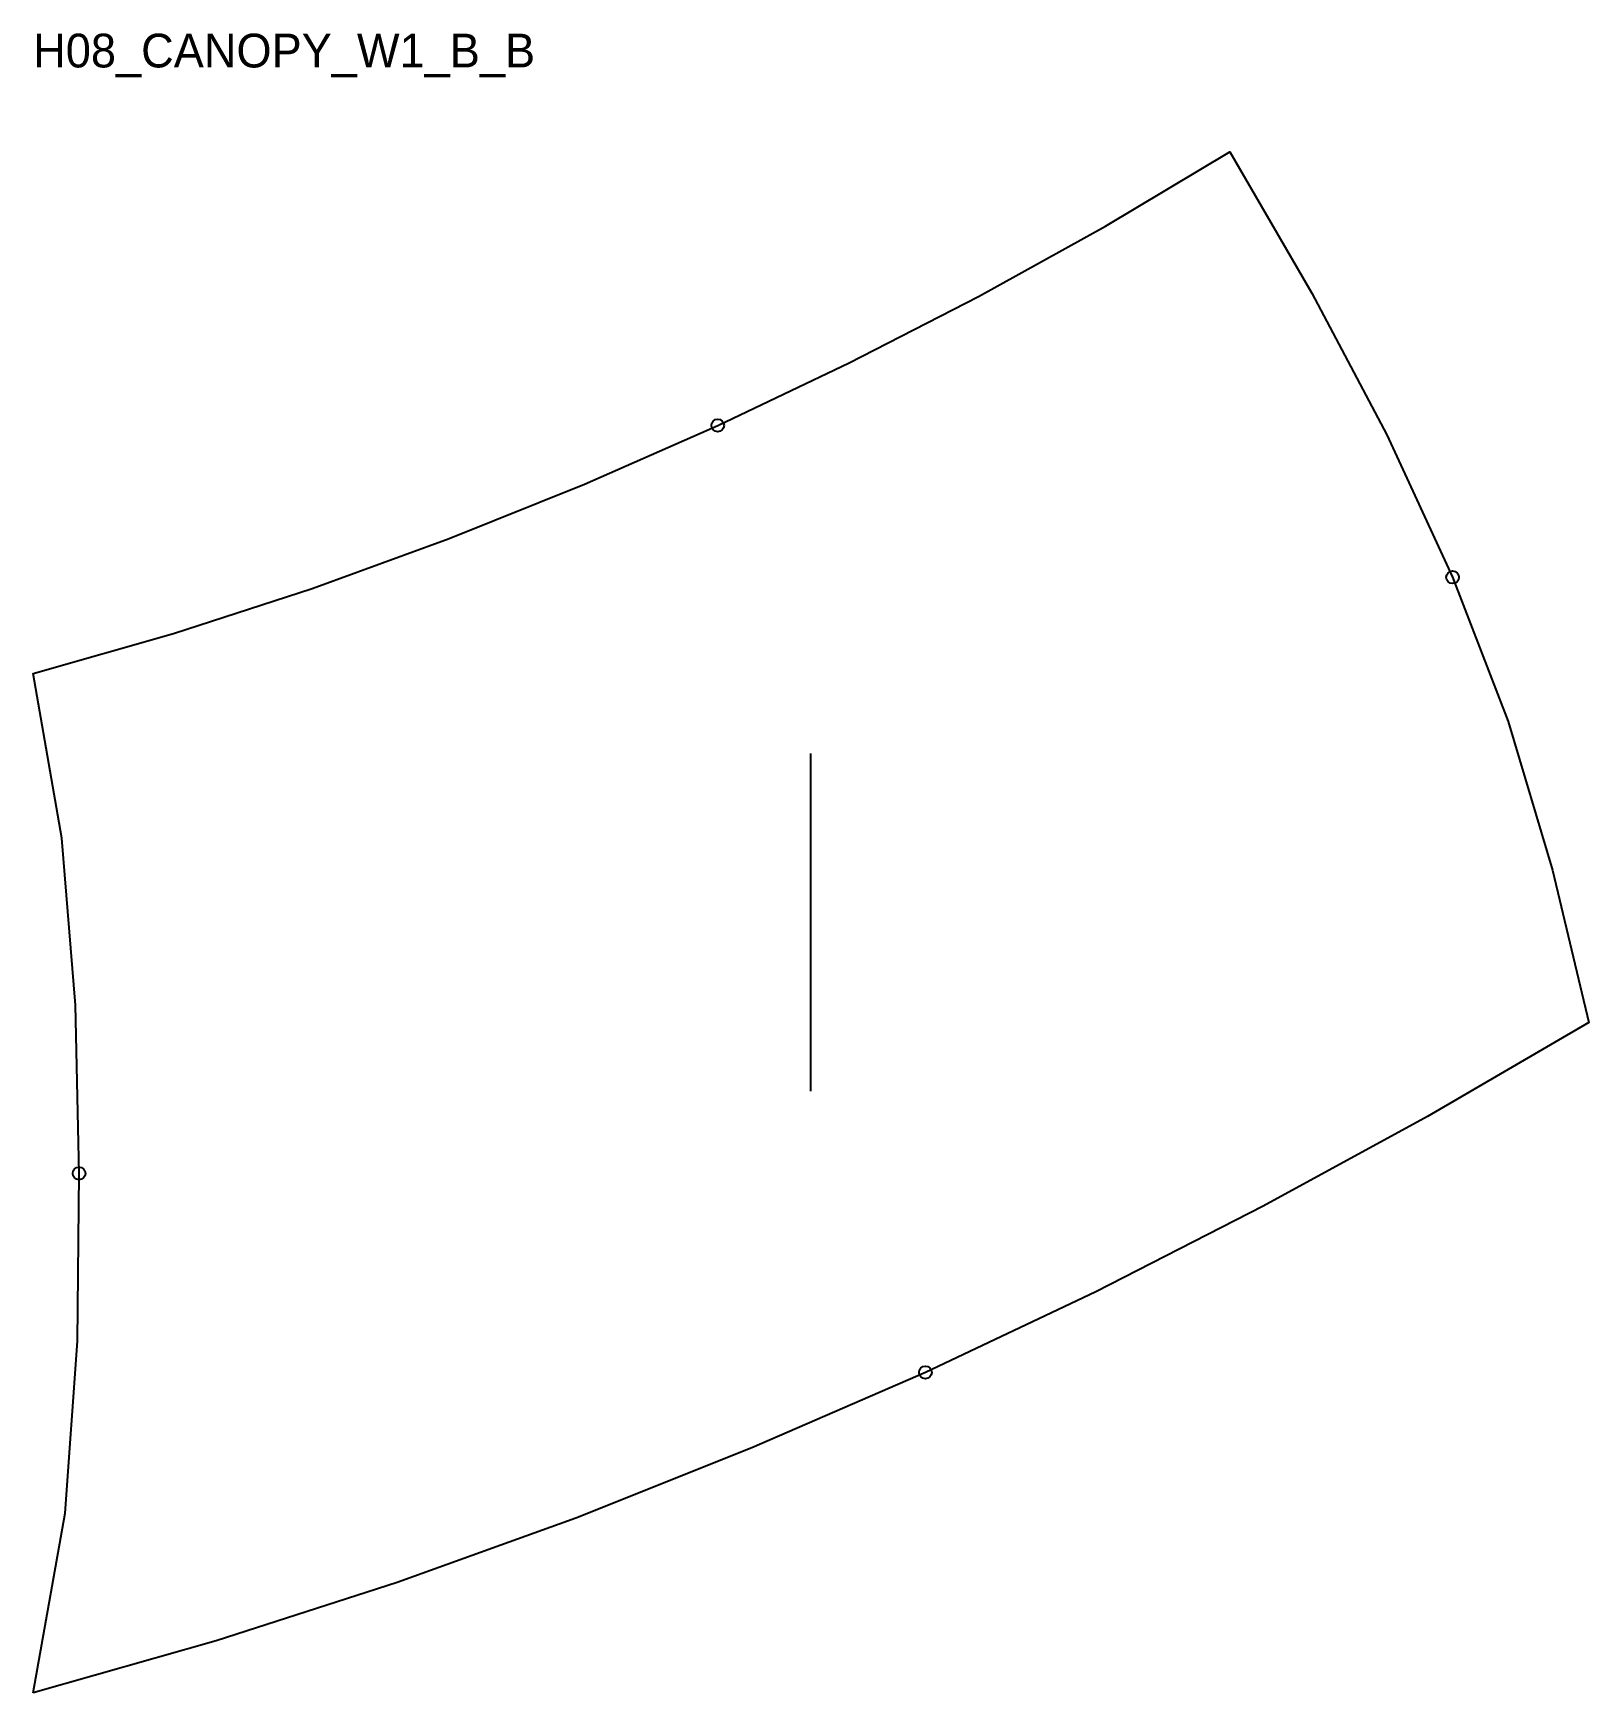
# Model space of a CAD drawing. Header units: millimetres. Extents: x 0 to 369, y 0 to 393.
import ezdxf

# ---------------------------------------------------------------- set-up
doc = ezdxf.new("R2010")
doc.units = ezdxf.units.MM
for name, color, linetype in [('CUT', 1, 'Continuous'), ('GRAIN', 3, 'Continuous'), ('ID', 7, 'Continuous'), ('NOTCH', 2, 'Continuous'), ('SEAM', 5, 'Continuous')]:
    doc.layers.add(name, color=color, linetype=linetype)

msp = doc.modelspace()

# ---------------------------------------------------------------- linework, layer by layer
at = {"layer": 'CUT'}
msp.add_lwpolyline([(0, 0), (7.55, 42.56), (10.46, 83.32), (10.88, 123.04), (10.02, 162.86), (6.8, 202.43), (0, 241.45), (33.25, 250.91), (66.11, 261.61), (98.57, 273.44), (130.61, 286.33), (162.2, 300.22), (193.32, 315.04), (223.95, 330.78), (254.05, 347.42), (283.54, 365.04), (302.96, 331.57), (320.7, 298.03), (336.3, 264.26), (349.43, 230.08), (359.98, 194.9), (368.57, 158.8), (330.36, 136.56), (291.43, 115.26), (251.76, 95), (211.38, 75.89), (170.29, 58), (128.56, 41.41), (86.22, 26.17), (43.35, 12.34), (0, 0)], close=True, dxfattribs=at)
at = {"layer": 'GRAIN'}
msp.add_line((184.28, 142.52), (184.28, 222.52), dxfattribs=at)
at = {"layer": 'NOTCH'}
for centre in [(162.2, 300.22), (336.3, 264.26), (10.88, 123.04), (211.38, 75.89)]:
    msp.add_circle(centre, 1.5, dxfattribs=at)
at = {"layer": 'SEAM'}
msp.add_lwpolyline([(0, 0), (7.55, 42.56), (10.46, 83.32), (10.88, 123.04), (10.02, 162.86), (6.8, 202.43), (0, 241.45), (33.25, 250.91), (66.11, 261.61), (98.57, 273.44), (130.61, 286.33), (162.2, 300.22), (193.32, 315.04), (223.95, 330.78), (254.05, 347.42), (283.54, 365.04), (302.96, 331.57), (320.7, 298.03), (336.3, 264.26), (349.43, 230.08), (359.98, 194.9), (368.57, 158.8), (330.36, 136.56), (291.43, 115.26), (251.76, 95), (211.38, 75.89), (170.29, 58), (128.56, 41.41), (86.22, 26.17), (43.35, 12.34)], close=True, dxfattribs=at)

# ---------------------------------------------------------------- texts
at = {"layer": 'ID'}
msp.add_text('H08_CANOPY_W1_B_B', height=8, dxfattribs=at).set_placement((0, 385.04))

doc.saveas('drawing.dxf')
